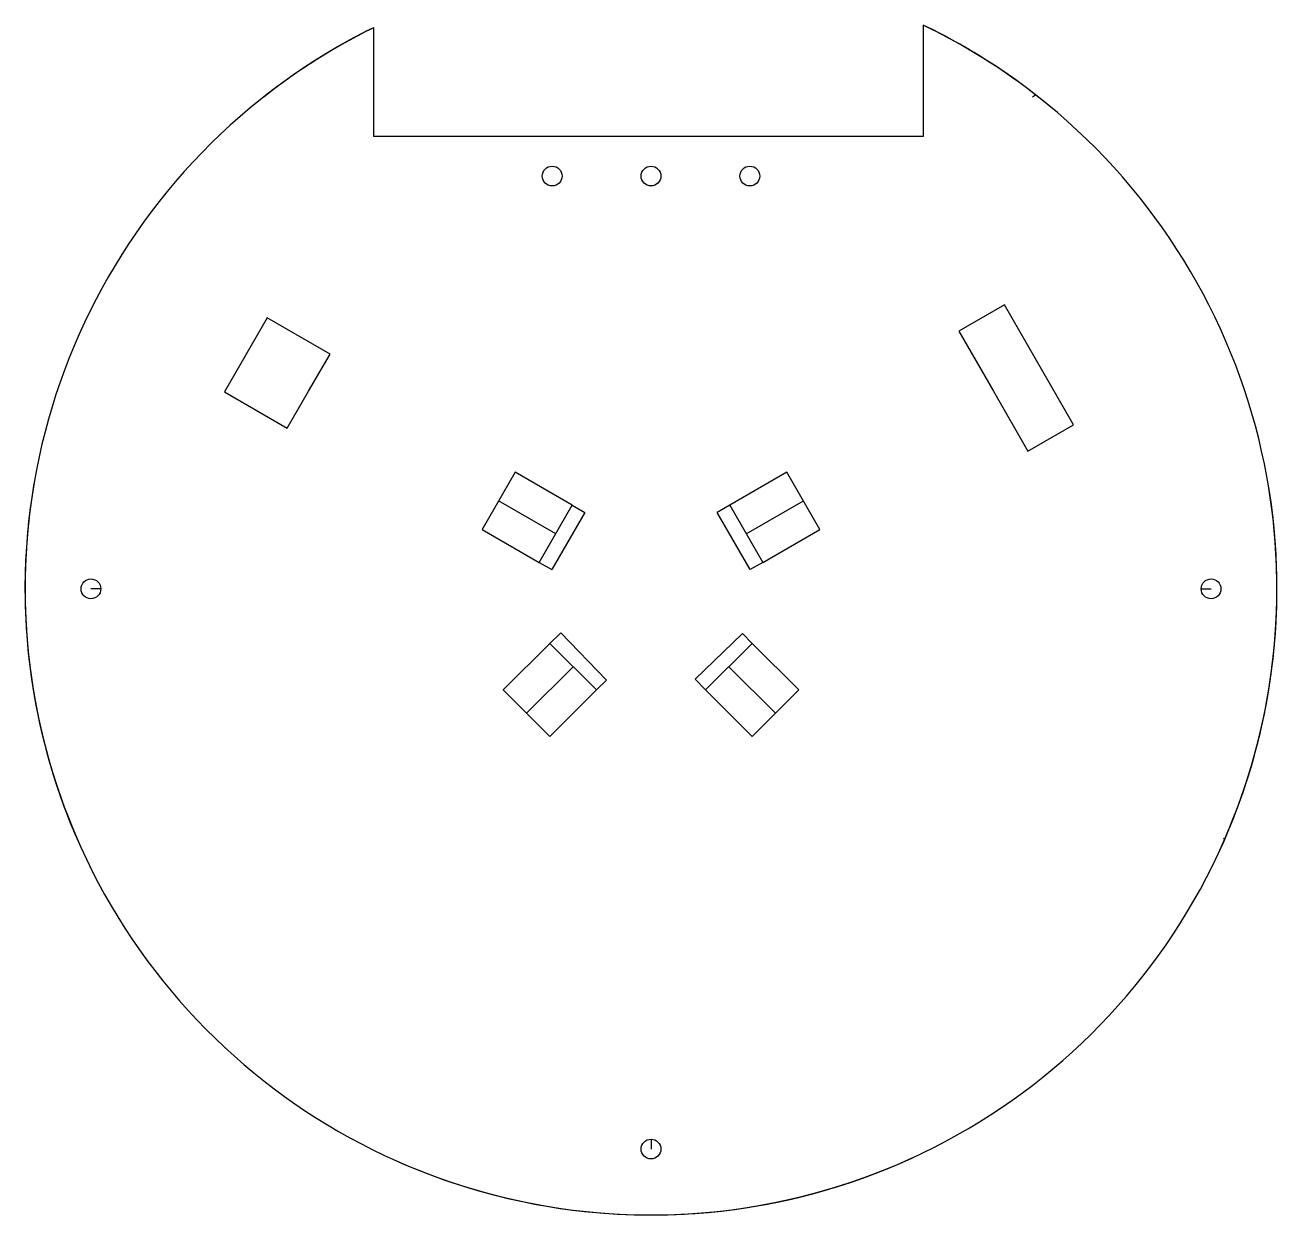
# Model space of a CAD drawing. Extents: x -95 to 95, y -95 to 86.
import ezdxf

# ---------------------------------------------------------------- set-up
doc = ezdxf.new("R2010")
doc.units = 0
doc.header["$MEASUREMENT"] = 0
doc.layers.add('MODELSKETCH_VISIBLE', color=7, linetype='CONTINUOUS')

msp = doc.modelspace()

# ---------------------------------------------------------------- linework, layer by layer
at = {"layer": 'MODELSKETCH_VISIBLE'}
for p, q in [((41.31, 85.55), (41.31, 68.63)), ((-42.13, 85.15), (-42.13, 68.63)), ((57.91, 74.67), (58.37, 74.95)), ((41.31, 68.63), (-42.13, 68.63)), ((53.64, 43.09), (46.71, 39.09)), ((64.14, 24.91), (53.64, 43.09)), ((-58.24, 41.13), (-64.74, 29.87)), ((-48.71, 35.63), (-58.24, 41.13)), ((46.71, 39.09), (51.96, 30)), ((-51.96, 30), (-48.71, 35.63)), ((-64.74, 29.87), (-55.21, 24.37)), ((-55.21, 24.37), (-51.96, 30)), ((51.96, 30), (57.21, 20.91)), ((57.21, 20.91), (64.14, 24.91)), ((-20.62, 17.68), (-25.62, 9.02)), ((-20.62, 17.68), (-25.62, 9.02)), ((-11.96, 12.68), (-20.62, 17.68)), ((20.62, 17.68), (11.96, 12.68)), ((25.62, 9.02), (20.62, 17.68)), ((25.62, 9.02), (20.62, 17.68)), ((-14.46, 8.35), (-23.12, 13.35)), ((-14.46, 8.35), (-23.12, 13.35)), ((-14.46, 8.35), (-23.12, 13.35)), ((14.46, 8.35), (23.12, 13.35)), ((14.46, 8.35), (23.12, 13.35)), ((14.46, 8.35), (23.12, 13.35)), ((14.46, 8.35), (23.12, 13.35)), ((-16.96, 4.02), (-11.96, 12.68)), ((-10.06, 11.58), (-15.06, 2.92)), ((-11.96, 12.68), (-10.06, 11.58)), ((11.96, 12.68), (10.06, 11.58)), ((15.06, 2.92), (10.06, 11.58)), ((11.96, 12.68), (16.96, 4.02)), ((-25.62, 9.02), (-16.96, 4.02)), ((16.96, 4.02), (25.62, 9.02)), ((-16.96, 4.02), (-15.06, 2.92)), ((16.96, 4.02), (15.06, 2.92)), ((-83.5, 0), (-85, 0)), ((83.5, 0), (85, 0)), ((-15.34, -8.27), (-13.69, -6.68)), ((-13.69, -6.68), (-6.75, -13.87)), ((13.88, -6.76), (6.69, -13.7)), ((15.34, -8.27), (13.88, -6.76)), ((-15.34, -8.27), (-22.42, -15.34)), ((-8.27, -15.34), (-15.34, -8.27)), ((15.34, -8.27), (8.27, -15.34)), ((22.42, -15.34), (15.34, -8.27)), ((-11.81, -11.81), (-18.88, -18.88)), ((-11.81, -11.81), (-18.88, -18.88)), ((-11.81, -11.81), (-18.88, -18.88)), ((11.81, -11.81), (18.88, -18.88)), ((11.81, -11.81), (18.88, -18.88)), ((11.81, -11.81), (18.88, -18.88)), ((-8.27, -15.34), (-6.75, -13.87)), ((8.27, -15.34), (6.69, -13.7)), ((-22.42, -15.34), (-15.34, -22.42)), ((-22.42, -15.34), (-15.34, -22.42)), ((-15.34, -22.42), (-8.27, -15.34)), ((8.27, -15.34), (15.34, -22.42)), ((15.34, -22.42), (22.42, -15.34)), ((15.34, -22.42), (22.42, -15.34)), ((86.91, -37.82), (87.08, -37.98)), ((0, -83.5), (0, -85))]:
    msp.add_line(p, q, dxfattribs=at)
for centre in [(-15, 62.63), (0, 62.63), (15, 62.63), (-85, 0), (85, 0), (0, -85)]:
    msp.add_circle(centre, 1.5, dxfattribs=at)
for start, end in [(116.3249, 64.2238), (50.3264, 64.2238), (52.0915, 64.2238), (116.3249, 129.6736), (116.3249, 128.187), (170.3264, 204.6736), (335.3264, 9.6736), (171.813, 203.187), (335.3264, 8.187), (245.3264, 294.6736), (246.813, 293.187)]:
    msp.add_arc((0, 0), 95, start, end, dxfattribs=at)

doc.saveas('drawing.dxf')
